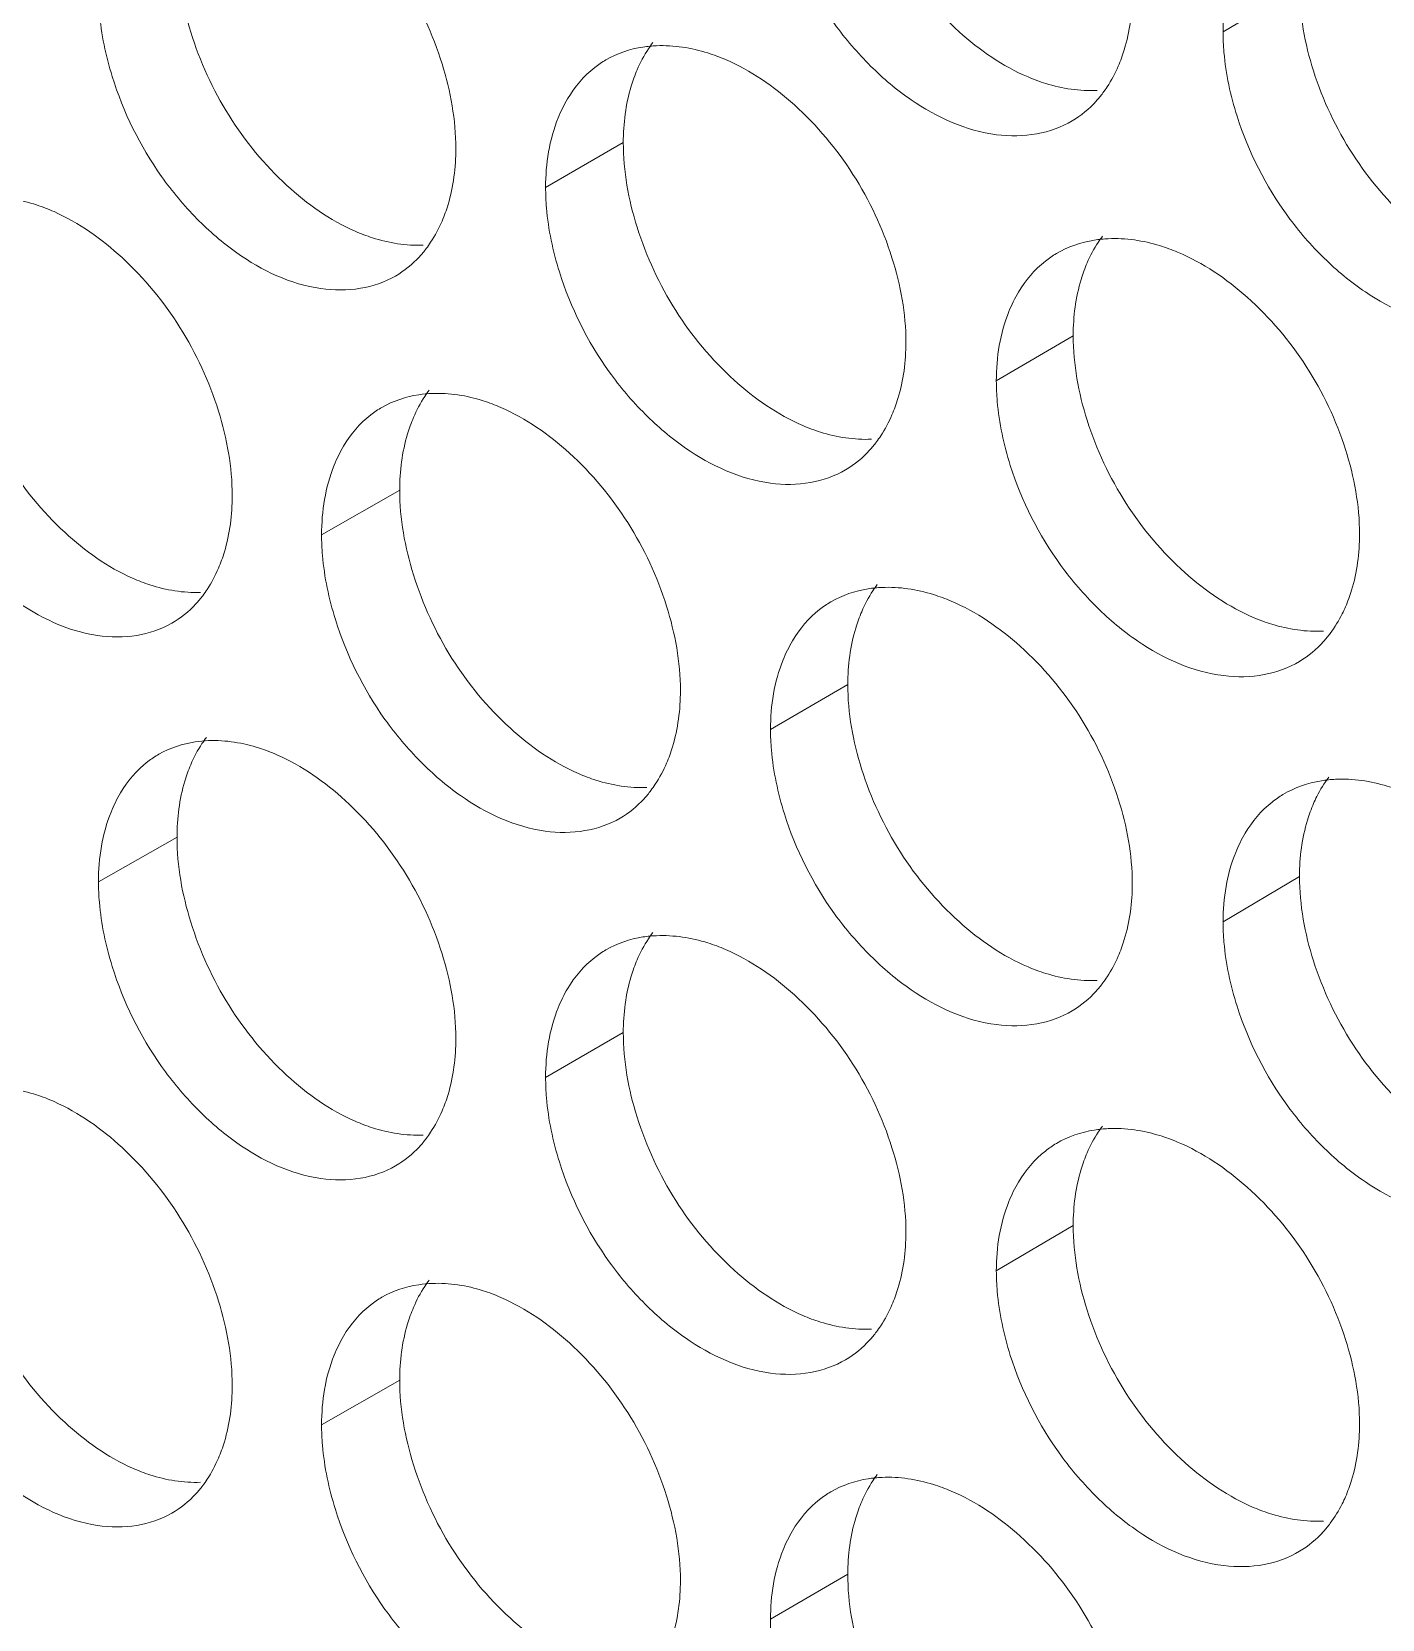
# Model space of a CAD drawing. Header units: millimetres. Extents: x 1177 to 4147, y 93 to 2194.
# Drawn here: x 2607.16 to 2619.11, y 771.58 to 785.63 of the extents above; entities that cross this region are included whole.
import ezdxf

# ---------------------------------------------------------------- set-up
doc = ezdxf.new("R2010")
doc.units = ezdxf.units.MM
doc.header["$LTSCALE"] = 0.1
doc.layers.get('0').update_dxf_attribs({"lineweight": 13})
doc.layers.add('标注', color=251, linetype='Continuous', lineweight=9)

# ---------------------------------------------------------------- blocks, each defined once
blk = doc.blocks.new('02')
at = {"layer": '标注'}
for p, q in [((4509.669, 714.17), (4508.703, 713.596)), ((4501.12, 712.196), (4500.138, 711.629)), ((4501.12, 712.196), (4500.138, 711.629)), ((4506.808, 709.755), (4505.836, 709.184)), ((4506.808, 709.755), (4505.836, 709.184)), ((4498.293, 707.802), (4497.306, 707.237)), ((4503.958, 705.347), (4502.981, 704.778)), ((4495.478, 703.414), (4494.485, 702.851)), ((4509.669, 702.92), (4508.703, 702.346)), ((4501.12, 700.946), (4500.138, 700.379)), ((4506.808, 698.505), (4505.836, 697.934)), ((4498.293, 696.552), (4497.306, 695.987)), ((4503.958, 694.097), (4502.981, 693.528))]:
    blk.add_line(p, q, dxfattribs=at)
for points, knots in [([(4503.958, 716.597), (4503.958, 716.236), (4504.096, 715.487), (4504.579, 714.452), (4505.304, 713.586), (4505.917, 713.161), (4506.237, 713.025)], [0, 0, 0, 0, 0.244219, 0.506251, 0.764892, 1, 1, 1, 1]), ([(4499.003, 712.122), (4499.003, 712.483), (4498.866, 713.233), (4498.385, 714.27), (4497.666, 715.139), (4497.058, 715.568), (4496.741, 715.707)], [0, 0, 0, 0, 0.244427, 0.506785, 0.765518, 1, 1, 1, 1]), ([(4499.003, 712.122), (4499.003, 712.483), (4498.866, 713.233), (4498.385, 714.27), (4497.666, 715.139), (4497.058, 715.568), (4496.741, 715.707)], [0, 0, 0, 0, 0.244427, 0.506785, 0.765518, 1, 1, 1, 1]), ([(4503.157, 714.959), (4503.298, 714.51), (4503.621, 713.865), (4504.227, 713.158), (4504.871, 712.611), (4505.614, 712.271), (4506.341, 712.277), (4506.658, 712.39), (4506.795, 712.47)], [0, 0, 0, 0, 0.286646, 0.428688, 0.564047, 0.800418, 0.903427, 1, 1, 1, 1]), ([(4495.478, 714.664), (4495.478, 714.302), (4495.615, 713.552), (4496.091, 712.515), (4496.806, 711.644), (4497.412, 711.214), (4497.729, 711.075)], [0, 0, 0, 0, 0.244732, 0.507241, 0.765812, 1, 1, 1, 1]), ([(4495.478, 714.664), (4495.478, 714.302), (4495.615, 713.552), (4496.091, 712.515), (4496.806, 711.644), (4497.412, 711.214), (4497.729, 711.075)], [0, 0, 0, 0, 0.244732, 0.507241, 0.765812, 1, 1, 1, 1]), ([(4508.981, 714.714), (4508.935, 714.637), (4508.765, 714.288), (4508.703, 713.893), (4508.703, 713.596)], [0, 0, 0, 0, 0.2325, 1, 1, 1, 1]), ([(4494.485, 714.101), (4494.485, 714.015), (4494.502, 713.653), (4494.577, 713.294), (4494.659, 713.031)], [0, 0, 0, 0, 0.239012, 1, 1, 1, 1]), ([(4494.485, 714.101), (4494.485, 714.015), (4494.502, 713.653), (4494.577, 713.294), (4494.659, 713.031)], [0, 0, 0, 0, 0.239012, 1, 1, 1, 1]), ([(4507.378, 713.162), (4507.407, 713.23), (4507.514, 713.524), (4507.555, 713.841), (4507.555, 714.081)], [0, 0, 0, 0, 0.235606, 1, 1, 1, 1]), ([(4509.669, 714.17), (4509.669, 713.809), (4509.808, 713.06), (4510.296, 712.026), (4511.027, 711.164), (4511.644, 710.743), (4511.966, 710.608)], [0, 0, 0, 0, 0.243882, 0.505596, 0.764283, 1, 1, 1, 1]), ([(4501.541, 713.42), (4501.484, 713.418), (4501.261, 713.397), (4501.043, 713.324), (4500.9, 713.241)], [0, 0, 0, 0, 0.258684, 1, 1, 1, 1]), ([(4501.541, 713.42), (4501.484, 713.418), (4501.261, 713.397), (4501.043, 713.324), (4500.9, 713.241)], [0, 0, 0, 0, 0.258684, 1, 1, 1, 1]), ([(4501.492, 713.459), (4501.473, 713.433), (4501.397, 713.325), (4501.334, 713.207), (4501.295, 713.115)], [0, 0, 0, 0, 0.243764, 1, 1, 1, 1]), ([(4501.492, 713.459), (4501.473, 713.433), (4501.397, 713.325), (4501.334, 713.207), (4501.295, 713.115)], [0, 0, 0, 0, 0.243764, 1, 1, 1, 1]), ([(4502.412, 713.246), (4502.339, 713.277), (4502.061, 713.381), (4501.759, 713.429), (4501.541, 713.42)], [0, 0, 0, 0, 0.266573, 1, 1, 1, 1]), ([(4502.412, 713.246), (4502.339, 713.277), (4502.061, 713.381), (4501.759, 713.429), (4501.541, 713.42)], [0, 0, 0, 0, 0.266573, 1, 1, 1, 1]), ([(4508.703, 713.596), (4508.703, 713.51), (4508.719, 713.148), (4508.797, 712.79), (4508.88, 712.528)], [0, 0, 0, 0, 0.239196, 1, 1, 1, 1]), ([(4500.9, 713.241), (4500.851, 713.212), (4500.659, 713.083), (4500.505, 712.9), (4500.416, 712.75)], [0, 0, 0, 0, 0.244804, 1, 1, 1, 1]), ([(4500.9, 713.241), (4500.851, 713.212), (4500.659, 713.083), (4500.505, 712.9), (4500.416, 712.75)], [0, 0, 0, 0, 0.244804, 1, 1, 1, 1]), ([(4504.693, 709.671), (4504.693, 710.032), (4504.554, 710.782), (4504.069, 711.817), (4503.343, 712.683), (4502.731, 713.109), (4502.412, 713.246)], [0, 0, 0, 0, 0.244084, 0.506123, 0.764903, 1, 1, 1, 1]), ([(4504.693, 709.671), (4504.693, 710.032), (4504.554, 710.782), (4504.069, 711.817), (4503.343, 712.683), (4502.731, 713.109), (4502.412, 713.246)], [0, 0, 0, 0, 0.244084, 0.506123, 0.764903, 1, 1, 1, 1]), ([(4494.659, 713.031), (4494.798, 712.583), (4495.115, 711.939), (4495.709, 711.229), (4496.342, 710.678), (4497.071, 710.329), (4497.79, 710.325), (4498.104, 710.431), (4498.239, 710.509)], [0, 0, 0, 0, 0.287891, 0.430312, 0.565838, 0.801787, 0.904179, 1, 1, 1, 1]), ([(4494.659, 713.031), (4494.798, 712.583), (4495.115, 711.939), (4495.709, 711.229), (4496.342, 710.678), (4497.071, 710.329), (4497.79, 710.325), (4498.104, 710.431), (4498.239, 710.509)], [0, 0, 0, 0, 0.287891, 0.430312, 0.565838, 0.801787, 0.904179, 1, 1, 1, 1]), ([(4501.295, 713.115), (4501.266, 713.047), (4501.16, 712.752), (4501.12, 712.436), (4501.12, 712.196)], [0, 0, 0, 0, 0.235219, 1, 1, 1, 1]), ([(4501.295, 713.115), (4501.266, 713.047), (4501.16, 712.752), (4501.12, 712.436), (4501.12, 712.196)], [0, 0, 0, 0, 0.235219, 1, 1, 1, 1]), ([(4506.237, 713.025), (4506.31, 712.994), (4506.589, 712.891), (4506.891, 712.845), (4507.109, 712.855)], [0, 0, 0, 0, 0.26616, 1, 1, 1, 1]), ([(4507.183, 712.823), (4507.202, 712.848), (4507.277, 712.955), (4507.339, 713.071), (4507.378, 713.162)], [0, 0, 0, 0, 0.244103, 1, 1, 1, 1]), ([(4506.795, 712.47), (4506.907, 712.537), (4507.045, 712.651), (4507.156, 712.787), (4507.183, 712.823)], [0, 0, 0, 0, 0.744319, 1, 1, 1, 1]), ([(4500.416, 712.75), (4500.37, 712.673), (4500.199, 712.324), (4500.138, 711.927), (4500.138, 711.629)], [0, 0, 0, 0, 0.231788, 1, 1, 1, 1]), ([(4500.416, 712.75), (4500.37, 712.673), (4500.199, 712.324), (4500.138, 711.927), (4500.138, 711.629)], [0, 0, 0, 0, 0.231788, 1, 1, 1, 1]), ([(4508.88, 712.528), (4509.023, 712.078), (4509.35, 711.433), (4509.962, 710.727), (4510.615, 710.183), (4511.366, 709.848), (4512.099, 709.862), (4512.418, 709.979), (4512.556, 710.062)], [0, 0, 0, 0, 0.285826, 0.427621, 0.562871, 0.799523, 0.902937, 1, 1, 1, 1]), ([(4498.829, 711.204), (4498.858, 711.272), (4498.964, 711.566), (4499.003, 711.883), (4499.003, 712.122)], [0, 0, 0, 0, 0.23516, 1, 1, 1, 1]), ([(4498.829, 711.204), (4498.858, 711.272), (4498.964, 711.566), (4499.003, 711.883), (4499.003, 712.122)], [0, 0, 0, 0, 0.23516, 1, 1, 1, 1]), ([(4501.12, 712.196), (4501.12, 711.835), (4501.257, 711.085), (4501.739, 710.049), (4502.46, 709.182), (4503.071, 708.756), (4503.389, 708.619)], [0, 0, 0, 0, 0.244389, 0.506579, 0.765197, 1, 1, 1, 1]), ([(4501.12, 712.196), (4501.12, 711.835), (4501.257, 711.085), (4501.739, 710.049), (4502.46, 709.182), (4503.071, 708.756), (4503.389, 708.619)], [0, 0, 0, 0, 0.244389, 0.506579, 0.765197, 1, 1, 1, 1]), ([(4500.138, 711.629), (4500.138, 711.543), (4500.154, 711.181), (4500.23, 710.823), (4500.313, 710.56)], [0, 0, 0, 0, 0.239084, 1, 1, 1, 1]), ([(4500.138, 711.629), (4500.138, 711.543), (4500.154, 711.181), (4500.23, 710.823), (4500.313, 710.56)], [0, 0, 0, 0, 0.239084, 1, 1, 1, 1]), ([(4493.923, 711.323), (4493.851, 711.355), (4493.577, 711.461), (4493.279, 711.511), (4493.063, 711.503)], [0, 0, 0, 0, 0.267086, 1, 1, 1, 1]), ([(4496.176, 707.732), (4496.176, 708.093), (4496.039, 708.843), (4495.56, 709.881), (4494.844, 710.752), (4494.239, 711.183), (4493.923, 711.323)], [0, 0, 0, 0, 0.244599, 0.507118, 0.765827, 1, 1, 1, 1]), ([(4497.729, 711.075), (4497.801, 711.044), (4498.076, 710.939), (4498.375, 710.89), (4498.591, 710.899)], [0, 0, 0, 0, 0.266662, 1, 1, 1, 1]), ([(4497.729, 711.075), (4497.801, 711.044), (4498.076, 710.939), (4498.375, 710.89), (4498.591, 710.899)], [0, 0, 0, 0, 0.266662, 1, 1, 1, 1]), ([(4498.628, 710.856), (4498.648, 710.882), (4498.725, 710.992), (4498.789, 711.111), (4498.829, 711.204)], [0, 0, 0, 0, 0.243623, 1, 1, 1, 1]), ([(4498.628, 710.856), (4498.648, 710.882), (4498.725, 710.992), (4498.789, 711.111), (4498.829, 711.204)], [0, 0, 0, 0, 0.243623, 1, 1, 1, 1]), ([(4507.178, 711.013), (4507.159, 710.987), (4507.084, 710.881), (4507.023, 710.765), (4506.984, 710.675)], [0, 0, 0, 0, 0.244083, 1, 1, 1, 1]), ([(4507.178, 711.013), (4507.159, 710.987), (4507.084, 710.881), (4507.023, 710.765), (4506.984, 710.675)], [0, 0, 0, 0, 0.244083, 1, 1, 1, 1]), ([(4498.239, 710.509), (4498.352, 710.574), (4498.49, 710.686), (4498.601, 710.82), (4498.628, 710.856)], [0, 0, 0, 0, 0.744037, 1, 1, 1, 1]), ([(4498.239, 710.509), (4498.352, 710.574), (4498.49, 710.686), (4498.601, 710.82), (4498.628, 710.856)], [0, 0, 0, 0, 0.744037, 1, 1, 1, 1]), ([(4507.251, 710.981), (4507.192, 710.978), (4506.965, 710.956), (4506.741, 710.88), (4506.595, 710.794)], [0, 0, 0, 0, 0.258729, 1, 1, 1, 1]), ([(4507.251, 710.981), (4507.192, 710.978), (4506.965, 710.956), (4506.741, 710.88), (4506.595, 710.794)], [0, 0, 0, 0, 0.258729, 1, 1, 1, 1]), ([(4508.128, 710.811), (4508.055, 710.842), (4507.774, 710.945), (4507.471, 710.991), (4507.251, 710.981)], [0, 0, 0, 0, 0.26624, 1, 1, 1, 1]), ([(4508.128, 710.811), (4508.055, 710.842), (4507.774, 710.945), (4507.471, 710.991), (4507.251, 710.981)], [0, 0, 0, 0, 0.26624, 1, 1, 1, 1]), ([(4510.428, 707.247), (4510.428, 707.608), (4510.288, 708.357), (4509.799, 709.391), (4509.067, 710.253), (4508.45, 710.676), (4508.128, 710.811)], [0, 0, 0, 0, 0.243745, 0.505466, 0.764291, 1, 1, 1, 1]), ([(4510.428, 707.247), (4510.428, 707.608), (4510.288, 708.357), (4509.799, 709.391), (4509.067, 710.253), (4508.45, 710.676), (4508.128, 710.811)], [0, 0, 0, 0, 0.243745, 0.505466, 0.764291, 1, 1, 1, 1]), ([(4506.595, 710.794), (4506.547, 710.765), (4506.356, 710.635), (4506.204, 710.452), (4506.115, 710.303)], [0, 0, 0, 0, 0.245038, 1, 1, 1, 1]), ([(4506.595, 710.794), (4506.547, 710.765), (4506.356, 710.635), (4506.204, 710.452), (4506.115, 710.303)], [0, 0, 0, 0, 0.245038, 1, 1, 1, 1]), ([(4506.984, 710.675), (4506.955, 710.607), (4506.848, 710.312), (4506.808, 709.995), (4506.808, 709.755)], [0, 0, 0, 0, 0.235516, 1, 1, 1, 1]), ([(4506.984, 710.675), (4506.955, 710.607), (4506.848, 710.312), (4506.808, 709.995), (4506.808, 709.755)], [0, 0, 0, 0, 0.235516, 1, 1, 1, 1]), ([(4500.313, 710.56), (4500.453, 710.111), (4500.774, 709.467), (4501.376, 708.758), (4502.016, 708.21), (4502.755, 707.867), (4503.479, 707.869), (4503.795, 707.98), (4503.931, 708.06)], [0, 0, 0, 0, 0.287059, 0.429226, 0.56464, 0.800871, 0.903676, 1, 1, 1, 1]), ([(4500.313, 710.56), (4500.453, 710.111), (4500.774, 709.467), (4501.376, 708.758), (4502.016, 708.21), (4502.755, 707.867), (4503.479, 707.869), (4503.795, 707.98), (4503.931, 708.06)], [0, 0, 0, 0, 0.287059, 0.429226, 0.56464, 0.800871, 0.903676, 1, 1, 1, 1]), ([(4492.675, 710.282), (4492.675, 709.921), (4492.811, 709.171), (4493.285, 708.132), (4493.997, 707.26), (4494.601, 706.828), (4494.917, 706.689)], [0, 0, 0, 0, 0.244904, 0.507573, 0.76612, 1, 1, 1, 1]), ([(4506.115, 710.303), (4506.069, 710.226), (4505.898, 709.877), (4505.836, 709.481), (4505.836, 709.184)], [0, 0, 0, 0, 0.232263, 1, 1, 1, 1]), ([(4506.115, 710.303), (4506.069, 710.226), (4505.898, 709.877), (4505.836, 709.481), (4505.836, 709.184)], [0, 0, 0, 0, 0.232263, 1, 1, 1, 1]), ([(4504.517, 708.753), (4504.546, 708.82), (4504.653, 709.115), (4504.693, 709.432), (4504.693, 709.671)], [0, 0, 0, 0, 0.235457, 1, 1, 1, 1]), ([(4504.517, 708.753), (4504.546, 708.82), (4504.653, 709.115), (4504.693, 709.432), (4504.693, 709.671)], [0, 0, 0, 0, 0.235457, 1, 1, 1, 1]), ([(4506.808, 709.755), (4506.808, 709.394), (4506.946, 708.645), (4507.432, 707.611), (4508.16, 706.747), (4508.775, 706.324), (4509.096, 706.188)], [0, 0, 0, 0, 0.24405, 0.505923, 0.764587, 1, 1, 1, 1]), ([(4506.808, 709.755), (4506.808, 709.394), (4506.946, 708.645), (4507.432, 707.611), (4508.16, 706.747), (4508.775, 706.324), (4509.096, 706.188)], [0, 0, 0, 0, 0.24405, 0.505923, 0.764587, 1, 1, 1, 1]), ([(4498.704, 709.024), (4498.647, 709.022), (4498.427, 709.002), (4498.211, 708.931), (4498.069, 708.849)], [0, 0, 0, 0, 0.258662, 1, 1, 1, 1]), ([(4498.667, 709.067), (4498.647, 709.041), (4498.57, 708.932), (4498.507, 708.813), (4498.468, 708.72)], [0, 0, 0, 0, 0.243602, 1, 1, 1, 1]), ([(4499.57, 708.848), (4499.498, 708.88), (4499.221, 708.985), (4498.921, 709.033), (4498.704, 709.024)], [0, 0, 0, 0, 0.266742, 1, 1, 1, 1]), ([(4505.836, 709.184), (4505.836, 709.097), (4505.853, 708.736), (4505.93, 708.378), (4506.013, 708.115)], [0, 0, 0, 0, 0.239158, 1, 1, 1, 1]), ([(4505.836, 709.184), (4505.836, 709.097), (4505.853, 708.736), (4505.93, 708.378), (4506.013, 708.115)], [0, 0, 0, 0, 0.239158, 1, 1, 1, 1]), ([(4498.069, 708.849), (4498.02, 708.821), (4497.827, 708.692), (4497.673, 708.509), (4497.584, 708.359)], [0, 0, 0, 0, 0.244683, 1, 1, 1, 1]), ([(4501.842, 705.268), (4501.842, 705.629), (4501.704, 706.379), (4501.221, 707.415), (4500.499, 708.282), (4499.889, 708.71), (4499.57, 708.848)], [0, 0, 0, 0, 0.244255, 0.506454, 0.76521, 1, 1, 1, 1]), ([(4491.85, 708.652), (4491.988, 708.204), (4492.302, 707.561), (4492.894, 706.849), (4493.522, 706.297), (4494.247, 705.946), (4494.963, 705.937), (4495.276, 706.042), (4495.411, 706.119)], [0, 0, 0, 0, 0.288311, 0.430859, 0.566442, 0.80225, 0.904434, 1, 1, 1, 1]), ([(4498.468, 708.72), (4498.439, 708.652), (4498.333, 708.357), (4498.293, 708.041), (4498.293, 707.802)], [0, 0, 0, 0, 0.235071, 1, 1, 1, 1]), ([(4503.389, 708.619), (4503.462, 708.587), (4503.74, 708.484), (4504.041, 708.436), (4504.258, 708.446)], [0, 0, 0, 0, 0.266325, 1, 1, 1, 1]), ([(4503.389, 708.619), (4503.462, 708.587), (4503.74, 708.484), (4504.041, 708.436), (4504.258, 708.446)], [0, 0, 0, 0, 0.266325, 1, 1, 1, 1]), ([(4504.32, 708.411), (4504.339, 708.436), (4504.415, 708.544), (4504.477, 708.661), (4504.517, 708.753)], [0, 0, 0, 0, 0.243945, 1, 1, 1, 1]), ([(4504.32, 708.411), (4504.339, 708.436), (4504.415, 708.544), (4504.477, 708.661), (4504.517, 708.753)], [0, 0, 0, 0, 0.243945, 1, 1, 1, 1]), ([(4503.931, 708.06), (4504.044, 708.126), (4504.182, 708.239), (4504.293, 708.375), (4504.32, 708.411)], [0, 0, 0, 0, 0.744227, 1, 1, 1, 1]), ([(4503.931, 708.06), (4504.044, 708.126), (4504.182, 708.239), (4504.293, 708.375), (4504.32, 708.411)], [0, 0, 0, 0, 0.744227, 1, 1, 1, 1]), ([(4497.584, 708.359), (4497.538, 708.282), (4497.367, 707.932), (4497.306, 707.535), (4497.306, 707.237)], [0, 0, 0, 0, 0.231548, 1, 1, 1, 1]), ([(4506.013, 708.115), (4506.155, 707.665), (4506.48, 707.021), (4507.089, 706.314), (4507.737, 705.768), (4508.484, 705.431), (4509.215, 705.441), (4509.533, 705.556), (4509.67, 705.638)], [0, 0, 0, 0, 0.286235, 0.428153, 0.563457, 0.799968, 0.903181, 1, 1, 1, 1]), ([(4506.013, 708.115), (4506.155, 707.665), (4506.48, 707.021), (4507.089, 706.314), (4507.737, 705.768), (4508.484, 705.431), (4509.215, 705.441), (4509.533, 705.556), (4509.67, 705.638)], [0, 0, 0, 0, 0.286235, 0.428153, 0.563457, 0.799968, 0.903181, 1, 1, 1, 1]), ([(4498.293, 707.802), (4498.293, 707.44), (4498.43, 706.691), (4498.909, 705.654), (4499.627, 704.785), (4500.236, 704.357), (4500.554, 704.219)], [0, 0, 0, 0, 0.24456, 0.50691, 0.765504, 1, 1, 1, 1]), ([(4496.002, 706.815), (4496.031, 706.882), (4496.137, 707.177), (4496.176, 707.493), (4496.176, 707.732)], [0, 0, 0, 0, 0.235011, 1, 1, 1, 1]), ([(4497.306, 707.237), (4497.306, 707.151), (4497.322, 706.788), (4497.398, 706.43), (4497.48, 706.167)], [0, 0, 0, 0, 0.239048, 1, 1, 1, 1]), ([(4510.25, 706.328), (4510.28, 706.396), (4510.387, 706.69), (4510.428, 707.008), (4510.428, 707.247)], [0, 0, 0, 0, 0.235754, 1, 1, 1, 1]), ([(4510.25, 706.328), (4510.28, 706.396), (4510.387, 706.69), (4510.428, 707.008), (4510.428, 707.247)], [0, 0, 0, 0, 0.235754, 1, 1, 1, 1]), ([(4495.803, 706.468), (4495.823, 706.494), (4495.9, 706.603), (4495.962, 706.722), (4496.002, 706.815)], [0, 0, 0, 0, 0.243534, 1, 1, 1, 1]), ([(4494.917, 706.689), (4494.988, 706.657), (4495.262, 706.551), (4495.56, 706.502), (4495.775, 706.51)], [0, 0, 0, 0, 0.266833, 1, 1, 1, 1]), ([(4504.329, 706.608), (4504.31, 706.582), (4504.235, 706.475), (4504.173, 706.358), (4504.134, 706.266)], [0, 0, 0, 0, 0.243924, 1, 1, 1, 1]), ([(4495.411, 706.119), (4495.525, 706.183), (4495.664, 706.297), (4495.776, 706.433), (4495.803, 706.468)], [0, 0, 0, 0, 0.743822, 1, 1, 1, 1]), ([(4504.391, 706.572), (4504.332, 706.57), (4504.107, 706.548), (4503.886, 706.473), (4503.742, 706.389)], [0, 0, 0, 0, 0.258706, 1, 1, 1, 1]), ([(4505.264, 706.4), (4505.191, 706.431), (4504.912, 706.535), (4504.609, 706.582), (4504.391, 706.572)], [0, 0, 0, 0, 0.266406, 1, 1, 1, 1]), ([(4507.555, 702.831), (4507.555, 703.192), (4507.415, 703.941), (4506.928, 704.975), (4506.199, 705.84), (4505.585, 706.264), (4505.264, 706.4)], [0, 0, 0, 0, 0.243914, 0.505794, 0.764596, 1, 1, 1, 1]), ([(4503.742, 706.389), (4503.693, 706.36), (4503.502, 706.231), (4503.349, 706.048), (4503.26, 705.898)], [0, 0, 0, 0, 0.244922, 1, 1, 1, 1]), ([(4504.134, 706.266), (4504.105, 706.199), (4503.998, 705.904), (4503.958, 705.587), (4503.958, 705.347)], [0, 0, 0, 0, 0.235368, 1, 1, 1, 1]), ([(4510.058, 705.992), (4510.115, 706.069), (4510.183, 706.18), (4510.237, 706.297), (4510.25, 706.328)], [0, 0, 0, 0, 0.74354, 1, 1, 1, 1]), ([(4510.058, 705.992), (4510.115, 706.069), (4510.183, 706.18), (4510.237, 706.297), (4510.25, 706.328)], [0, 0, 0, 0, 0.74354, 1, 1, 1, 1]), ([(4497.48, 706.167), (4497.62, 705.718), (4497.939, 705.075), (4498.537, 704.365), (4499.173, 703.816), (4499.907, 703.47), (4500.629, 703.469), (4500.944, 703.577), (4501.08, 703.656)], [0, 0, 0, 0, 0.287474, 0.429768, 0.565237, 0.801327, 0.903927, 1, 1, 1, 1]), ([(4509.096, 706.188), (4509.169, 706.158), (4509.449, 706.055), (4509.753, 706.009), (4509.971, 706.02)], [0, 0, 0, 0, 0.265996, 1, 1, 1, 1]), ([(4509.096, 706.188), (4509.169, 706.158), (4509.449, 706.055), (4509.753, 706.009), (4509.971, 706.02)], [0, 0, 0, 0, 0.265996, 1, 1, 1, 1]), ([(4503.26, 705.898), (4503.214, 705.821), (4503.043, 705.472), (4502.981, 705.076), (4502.981, 704.778)], [0, 0, 0, 0, 0.232026, 1, 1, 1, 1]), ([(4509.67, 705.638), (4509.782, 705.705), (4509.92, 705.82), (4510.031, 705.956), (4510.058, 705.992)], [0, 0, 0, 0, 0.744409, 1, 1, 1, 1]), ([(4509.67, 705.638), (4509.782, 705.705), (4509.92, 705.82), (4510.031, 705.956), (4510.058, 705.992)], [0, 0, 0, 0, 0.744409, 1, 1, 1, 1]), ([(4501.667, 704.35), (4501.696, 704.418), (4501.802, 704.712), (4501.842, 705.029), (4501.842, 705.268)], [0, 0, 0, 0, 0.235309, 1, 1, 1, 1]), ([(4503.958, 705.347), (4503.958, 704.986), (4504.096, 704.237), (4504.579, 703.202), (4505.304, 702.336), (4505.917, 701.911), (4506.237, 701.775)], [0, 0, 0, 0, 0.244219, 0.506251, 0.764892, 1, 1, 1, 1]), ([(4495.878, 704.636), (4495.821, 704.633), (4495.604, 704.614), (4495.39, 704.544), (4495.25, 704.464)], [0, 0, 0, 0, 0.258641, 1, 1, 1, 1]), ([(4495.849, 704.677), (4495.83, 704.651), (4495.753, 704.542), (4495.691, 704.424), (4495.652, 704.331)], [0, 0, 0, 0, 0.243518, 1, 1, 1, 1]), ([(4496.741, 704.457), (4496.668, 704.489), (4496.393, 704.594), (4496.094, 704.644), (4495.878, 704.636)], [0, 0, 0, 0, 0.266913, 1, 1, 1, 1]), ([(4502.981, 704.778), (4502.981, 704.692), (4502.998, 704.33), (4503.074, 703.972), (4503.157, 703.709)], [0, 0, 0, 0, 0.239121, 1, 1, 1, 1]), ([(4495.25, 704.464), (4495.201, 704.436), (4495.007, 704.308), (4494.853, 704.125), (4494.763, 703.974)], [0, 0, 0, 0, 0.24456, 1, 1, 1, 1]), ([(4499.003, 700.872), (4499.003, 701.233), (4498.866, 701.983), (4498.385, 703.02), (4497.666, 703.889), (4497.058, 704.318), (4496.741, 704.457)], [0, 0, 0, 0, 0.244427, 0.506785, 0.765518, 1, 1, 1, 1]), ([(4495.652, 704.331), (4495.623, 704.264), (4495.517, 703.969), (4495.478, 703.653), (4495.478, 703.414)], [0, 0, 0, 0, 0.234922, 1, 1, 1, 1]), ([(4500.554, 704.219), (4500.626, 704.187), (4500.902, 704.083), (4501.202, 704.035), (4501.419, 704.044)], [0, 0, 0, 0, 0.266492, 1, 1, 1, 1]), ([(4501.468, 704.005), (4501.488, 704.031), (4501.564, 704.139), (4501.627, 704.258), (4501.667, 704.35)], [0, 0, 0, 0, 0.243785, 1, 1, 1, 1]), ([(4501.08, 703.656), (4501.192, 703.721), (4501.33, 703.834), (4501.441, 703.969), (4501.468, 704.005)], [0, 0, 0, 0, 0.744134, 1, 1, 1, 1]), ([(4510.123, 704.147), (4510.064, 704.144), (4509.833, 704.121), (4509.608, 704.043), (4509.46, 703.955)], [0, 0, 0, 0, 0.258753, 1, 1, 1, 1]), ([(4510.038, 704.175), (4509.981, 704.098), (4509.913, 703.987), (4509.859, 703.87), (4509.846, 703.84)], [0, 0, 0, 0, 0.74352, 1, 1, 1, 1]), ([(4511.004, 703.979), (4510.93, 704.01), (4510.648, 704.112), (4510.343, 704.158), (4510.123, 704.147)], [0, 0, 0, 0, 0.266077, 1, 1, 1, 1]), ([(4494.763, 703.974), (4494.717, 703.897), (4494.547, 703.547), (4494.485, 703.15), (4494.485, 702.851)], [0, 0, 0, 0, 0.231308, 1, 1, 1, 1]), ([(4509.46, 703.955), (4509.412, 703.926), (4509.222, 703.795), (4509.07, 703.613), (4508.981, 703.464)], [0, 0, 0, 0, 0.245151, 1, 1, 1, 1]), ([(4509.846, 703.84), (4509.817, 703.772), (4509.709, 703.477), (4509.669, 703.16), (4509.669, 702.92)], [0, 0, 0, 0, 0.235665, 1, 1, 1, 1]), ([(4503.157, 703.709), (4503.298, 703.26), (4503.621, 702.615), (4504.227, 701.908), (4504.871, 701.361), (4505.614, 701.021), (4506.341, 701.027), (4506.658, 701.14), (4506.795, 701.22)], [0, 0, 0, 0, 0.286646, 0.428688, 0.564047, 0.800418, 0.903427, 1, 1, 1, 1]), ([(4495.478, 703.414), (4495.478, 703.052), (4495.615, 702.302), (4496.091, 701.265), (4496.806, 700.394), (4497.412, 699.964), (4497.729, 699.825)], [0, 0, 0, 0, 0.244732, 0.507241, 0.765812, 1, 1, 1, 1]), ([(4508.981, 703.464), (4508.935, 703.387), (4508.765, 703.038), (4508.703, 702.643), (4508.703, 702.346)], [0, 0, 0, 0, 0.2325, 1, 1, 1, 1]), ([(4494.485, 702.851), (4494.485, 702.765), (4494.502, 702.403), (4494.577, 702.044), (4494.659, 701.781)], [0, 0, 0, 0, 0.239012, 1, 1, 1, 1]), ([(4507.378, 701.912), (4507.407, 701.98), (4507.514, 702.274), (4507.555, 702.591), (4507.555, 702.831)], [0, 0, 0, 0, 0.235606, 1, 1, 1, 1]), ([(4509.669, 702.92), (4509.669, 702.559), (4509.808, 701.81), (4510.296, 700.776), (4511.027, 699.914), (4511.644, 699.493), (4511.966, 699.358)], [0, 0, 0, 0, 0.243882, 0.505596, 0.764283, 1, 1, 1, 1]), ([(4501.492, 702.209), (4501.473, 702.183), (4501.397, 702.075), (4501.334, 701.957), (4501.295, 701.865)], [0, 0, 0, 0, 0.243764, 1, 1, 1, 1]), ([(4508.703, 702.346), (4508.703, 702.26), (4508.719, 701.898), (4508.797, 701.54), (4508.88, 701.278)], [0, 0, 0, 0, 0.239196, 1, 1, 1, 1]), ([(4500.9, 701.991), (4500.851, 701.962), (4500.659, 701.833), (4500.505, 701.65), (4500.416, 701.5)], [0, 0, 0, 0, 0.244804, 1, 1, 1, 1]), ([(4501.541, 702.17), (4501.484, 702.168), (4501.261, 702.147), (4501.043, 702.074), (4500.9, 701.991)], [0, 0, 0, 0, 0.258684, 1, 1, 1, 1]), ([(4502.412, 701.996), (4502.339, 702.027), (4502.061, 702.131), (4501.759, 702.179), (4501.541, 702.17)], [0, 0, 0, 0, 0.266573, 1, 1, 1, 1]), ([(4504.693, 698.421), (4504.693, 698.782), (4504.554, 699.532), (4504.069, 700.567), (4503.343, 701.433), (4502.731, 701.859), (4502.412, 701.996)], [0, 0, 0, 0, 0.244084, 0.506123, 0.764903, 1, 1, 1, 1]), ([(4494.659, 701.781), (4494.798, 701.333), (4495.115, 700.689), (4495.709, 699.979), (4496.342, 699.428), (4497.071, 699.079), (4497.79, 699.075), (4498.104, 699.181), (4498.239, 699.259)], [0, 0, 0, 0, 0.287891, 0.430312, 0.565838, 0.801787, 0.904179, 1, 1, 1, 1]), ([(4501.295, 701.865), (4501.266, 701.797), (4501.16, 701.502), (4501.12, 701.186), (4501.12, 700.946)], [0, 0, 0, 0, 0.235219, 1, 1, 1, 1]), ([(4507.183, 701.573), (4507.202, 701.598), (4507.277, 701.705), (4507.339, 701.821), (4507.378, 701.912)], [0, 0, 0, 0, 0.244103, 1, 1, 1, 1]), ([(4506.237, 701.775), (4506.31, 701.744), (4506.589, 701.641), (4506.891, 701.595), (4507.109, 701.605)], [0, 0, 0, 0, 0.26616, 1, 1, 1, 1]), ([(4500.416, 701.5), (4500.37, 701.423), (4500.199, 701.074), (4500.138, 700.677), (4500.138, 700.379)], [0, 0, 0, 0, 0.231788, 1, 1, 1, 1]), ([(4506.795, 701.22), (4506.907, 701.287), (4507.045, 701.401), (4507.156, 701.537), (4507.183, 701.573)], [0, 0, 0, 0, 0.744319, 1, 1, 1, 1]), ([(4508.88, 701.278), (4509.023, 700.828), (4509.35, 700.183), (4509.962, 699.477), (4510.615, 698.933), (4511.366, 698.598), (4512.099, 698.612), (4512.418, 698.729), (4512.556, 698.812)], [0, 0, 0, 0, 0.285826, 0.427621, 0.562871, 0.799523, 0.902937, 1, 1, 1, 1]), ([(4498.829, 699.954), (4498.858, 700.022), (4498.964, 700.316), (4499.003, 700.633), (4499.003, 700.872)], [0, 0, 0, 0, 0.23516, 1, 1, 1, 1]), ([(4501.12, 700.946), (4501.12, 700.585), (4501.257, 699.835), (4501.739, 698.799), (4502.46, 697.932), (4503.071, 697.506), (4503.389, 697.369)], [0, 0, 0, 0, 0.244389, 0.506579, 0.765197, 1, 1, 1, 1]), ([(4500.138, 700.379), (4500.138, 700.293), (4500.154, 699.931), (4500.23, 699.573), (4500.313, 699.31)], [0, 0, 0, 0, 0.239084, 1, 1, 1, 1]), ([(4493.923, 700.073), (4493.851, 700.105), (4493.577, 700.211), (4493.279, 700.261), (4493.063, 700.253)], [0, 0, 0, 0, 0.267086, 1, 1, 1, 1]), ([(4496.176, 696.482), (4496.176, 696.843), (4496.039, 697.593), (4495.56, 698.631), (4494.844, 699.502), (4494.239, 699.933), (4493.923, 700.073)], [0, 0, 0, 0, 0.244599, 0.507118, 0.765827, 1, 1, 1, 1]), ([(4497.729, 699.825), (4497.801, 699.794), (4498.076, 699.689), (4498.375, 699.64), (4498.591, 699.649)], [0, 0, 0, 0, 0.266662, 1, 1, 1, 1]), ([(4498.628, 699.606), (4498.648, 699.632), (4498.725, 699.742), (4498.789, 699.861), (4498.829, 699.954)], [0, 0, 0, 0, 0.243623, 1, 1, 1, 1]), ([(4498.239, 699.259), (4498.352, 699.324), (4498.49, 699.436), (4498.601, 699.57), (4498.628, 699.606)], [0, 0, 0, 0, 0.744037, 1, 1, 1, 1]), ([(4507.251, 699.731), (4507.192, 699.728), (4506.965, 699.706), (4506.741, 699.63), (4506.595, 699.544)], [0, 0, 0, 0, 0.258729, 1, 1, 1, 1]), ([(4507.178, 699.763), (4507.159, 699.737), (4507.084, 699.631), (4507.023, 699.515), (4506.984, 699.425)], [0, 0, 0, 0, 0.244083, 1, 1, 1, 1]), ([(4508.128, 699.561), (4508.055, 699.592), (4507.774, 699.695), (4507.471, 699.741), (4507.251, 699.731)], [0, 0, 0, 0, 0.26624, 1, 1, 1, 1]), ([(4506.595, 699.544), (4506.547, 699.515), (4506.356, 699.385), (4506.204, 699.202), (4506.115, 699.053)], [0, 0, 0, 0, 0.245038, 1, 1, 1, 1]), ([(4506.984, 699.425), (4506.955, 699.357), (4506.848, 699.062), (4506.808, 698.745), (4506.808, 698.505)], [0, 0, 0, 0, 0.235516, 1, 1, 1, 1]), ([(4510.428, 695.997), (4510.428, 696.358), (4510.288, 697.107), (4509.799, 698.141), (4509.067, 699.003), (4508.45, 699.426), (4508.128, 699.561)], [0, 0, 0, 0, 0.243745, 0.505466, 0.764291, 1, 1, 1, 1]), ([(4500.313, 699.31), (4500.453, 698.861), (4500.774, 698.217), (4501.376, 697.508), (4502.016, 696.96), (4502.755, 696.617), (4503.479, 696.619), (4503.795, 696.73), (4503.931, 696.81)], [0, 0, 0, 0, 0.287059, 0.429226, 0.56464, 0.800871, 0.903676, 1, 1, 1, 1]), ([(4492.675, 699.032), (4492.675, 698.671), (4492.811, 697.921), (4493.285, 696.882), (4493.997, 696.01), (4494.601, 695.578), (4494.917, 695.439)], [0, 0, 0, 0, 0.244904, 0.507573, 0.76612, 1, 1, 1, 1]), ([(4506.115, 699.053), (4506.069, 698.976), (4505.898, 698.627), (4505.836, 698.231), (4505.836, 697.934)], [0, 0, 0, 0, 0.232263, 1, 1, 1, 1]), ([(4504.517, 697.503), (4504.546, 697.57), (4504.653, 697.865), (4504.693, 698.182), (4504.693, 698.421)], [0, 0, 0, 0, 0.235457, 1, 1, 1, 1]), ([(4506.808, 698.505), (4506.808, 698.144), (4506.946, 697.395), (4507.432, 696.361), (4508.16, 695.497), (4508.775, 695.074), (4509.096, 694.938)], [0, 0, 0, 0, 0.24405, 0.505923, 0.764587, 1, 1, 1, 1]), ([(4498.704, 697.774), (4498.647, 697.772), (4498.427, 697.752), (4498.211, 697.681), (4498.069, 697.599)], [0, 0, 0, 0, 0.258662, 1, 1, 1, 1]), ([(4498.667, 697.817), (4498.647, 697.791), (4498.57, 697.682), (4498.507, 697.563), (4498.468, 697.47)], [0, 0, 0, 0, 0.243602, 1, 1, 1, 1]), ([(4499.57, 697.598), (4499.498, 697.63), (4499.221, 697.735), (4498.921, 697.783), (4498.704, 697.774)], [0, 0, 0, 0, 0.266742, 1, 1, 1, 1]), ([(4505.836, 697.934), (4505.836, 697.847), (4505.853, 697.486), (4505.93, 697.128), (4506.013, 696.865)], [0, 0, 0, 0, 0.239158, 1, 1, 1, 1]), ([(4498.069, 697.599), (4498.02, 697.571), (4497.827, 697.442), (4497.673, 697.259), (4497.584, 697.109)], [0, 0, 0, 0, 0.244683, 1, 1, 1, 1]), ([(4501.842, 694.018), (4501.842, 694.379), (4501.704, 695.129), (4501.221, 696.165), (4500.499, 697.032), (4499.889, 697.46), (4499.57, 697.598)], [0, 0, 0, 0, 0.244255, 0.506454, 0.76521, 1, 1, 1, 1]), ([(4491.85, 697.402), (4491.988, 696.954), (4492.302, 696.311), (4492.894, 695.599), (4493.522, 695.047), (4494.247, 694.696), (4494.963, 694.687), (4495.276, 694.792), (4495.411, 694.869)], [0, 0, 0, 0, 0.288311, 0.430859, 0.566442, 0.80225, 0.904434, 1, 1, 1, 1]), ([(4498.468, 697.47), (4498.439, 697.402), (4498.333, 697.107), (4498.293, 696.791), (4498.293, 696.552)], [0, 0, 0, 0, 0.235071, 1, 1, 1, 1]), ([(4503.389, 697.369), (4503.462, 697.337), (4503.74, 697.234), (4504.041, 697.186), (4504.258, 697.196)], [0, 0, 0, 0, 0.266325, 1, 1, 1, 1]), ([(4504.32, 697.161), (4504.339, 697.186), (4504.415, 697.294), (4504.477, 697.411), (4504.517, 697.503)], [0, 0, 0, 0, 0.243945, 1, 1, 1, 1]), ([(4497.584, 697.109), (4497.538, 697.032), (4497.367, 696.682), (4497.306, 696.285), (4497.306, 695.987)], [0, 0, 0, 0, 0.231548, 1, 1, 1, 1]), ([(4503.931, 696.81), (4504.044, 696.876), (4504.182, 696.989), (4504.293, 697.125), (4504.32, 697.161)], [0, 0, 0, 0, 0.744227, 1, 1, 1, 1]), ([(4506.013, 696.865), (4506.155, 696.415), (4506.48, 695.771), (4507.089, 695.064), (4507.737, 694.518), (4508.484, 694.181), (4509.215, 694.191), (4509.533, 694.306), (4509.67, 694.388)], [0, 0, 0, 0, 0.286235, 0.428153, 0.563457, 0.799968, 0.903181, 1, 1, 1, 1]), ([(4496.002, 695.565), (4496.031, 695.632), (4496.137, 695.927), (4496.176, 696.243), (4496.176, 696.482)], [0, 0, 0, 0, 0.235011, 1, 1, 1, 1]), ([(4498.293, 696.552), (4498.293, 696.19), (4498.43, 695.441), (4498.909, 694.404), (4499.627, 693.535), (4500.236, 693.107), (4500.554, 692.969)], [0, 0, 0, 0, 0.24456, 0.50691, 0.765504, 1, 1, 1, 1]), ([(4497.306, 695.987), (4497.306, 695.901), (4497.322, 695.538), (4497.398, 695.18), (4497.48, 694.917)], [0, 0, 0, 0, 0.239048, 1, 1, 1, 1]), ([(4510.25, 695.078), (4510.28, 695.146), (4510.387, 695.44), (4510.428, 695.758), (4510.428, 695.997)], [0, 0, 0, 0, 0.235754, 1, 1, 1, 1]), ([(4495.803, 695.218), (4495.823, 695.244), (4495.9, 695.353), (4495.962, 695.472), (4496.002, 695.565)], [0, 0, 0, 0, 0.243534, 1, 1, 1, 1]), ([(4494.917, 695.439), (4494.988, 695.407), (4495.262, 695.301), (4495.56, 695.252), (4495.775, 695.26)], [0, 0, 0, 0, 0.266833, 1, 1, 1, 1]), ([(4504.329, 695.358), (4504.31, 695.332), (4504.235, 695.225), (4504.173, 695.108), (4504.134, 695.016)], [0, 0, 0, 0, 0.243924, 1, 1, 1, 1]), ([(4495.411, 694.869), (4495.525, 694.933), (4495.664, 695.047), (4495.776, 695.183), (4495.803, 695.218)], [0, 0, 0, 0, 0.743822, 1, 1, 1, 1]), ([(4504.391, 695.322), (4504.332, 695.32), (4504.107, 695.298), (4503.886, 695.223), (4503.742, 695.139)], [0, 0, 0, 0, 0.258706, 1, 1, 1, 1]), ([(4505.264, 695.15), (4505.191, 695.181), (4504.912, 695.285), (4504.609, 695.332), (4504.391, 695.322)], [0, 0, 0, 0, 0.266406, 1, 1, 1, 1]), ([(4503.742, 695.139), (4503.693, 695.11), (4503.502, 694.981), (4503.349, 694.798), (4503.26, 694.648)], [0, 0, 0, 0, 0.244922, 1, 1, 1, 1]), ([(4504.134, 695.016), (4504.105, 694.949), (4503.998, 694.654), (4503.958, 694.337), (4503.958, 694.097)], [0, 0, 0, 0, 0.235368, 1, 1, 1, 1]), ([(4507.555, 691.581), (4507.555, 691.942), (4507.415, 692.691), (4506.928, 693.725), (4506.199, 694.59), (4505.585, 695.014), (4505.264, 695.15)], [0, 0, 0, 0, 0.243914, 0.505794, 0.764596, 1, 1, 1, 1]), ([(4510.058, 694.742), (4510.115, 694.819), (4510.183, 694.93), (4510.237, 695.047), (4510.25, 695.078)], [0, 0, 0, 0, 0.74354, 1, 1, 1, 1]), ([(4497.48, 694.917), (4497.62, 694.468), (4497.939, 693.825), (4498.537, 693.115), (4499.173, 692.566), (4499.907, 692.22), (4500.629, 692.219), (4500.944, 692.327), (4501.08, 692.406)], [0, 0, 0, 0, 0.287474, 0.429768, 0.565237, 0.801327, 0.903927, 1, 1, 1, 1]), ([(4509.096, 694.938), (4509.169, 694.908), (4509.449, 694.805), (4509.753, 694.759), (4509.971, 694.77)], [0, 0, 0, 0, 0.265996, 1, 1, 1, 1]), ([(4503.26, 694.648), (4503.214, 694.571), (4503.043, 694.222), (4502.981, 693.826), (4502.981, 693.528)], [0, 0, 0, 0, 0.232026, 1, 1, 1, 1]), ([(4509.67, 694.388), (4509.782, 694.455), (4509.92, 694.57), (4510.031, 694.706), (4510.058, 694.742)], [0, 0, 0, 0, 0.744409, 1, 1, 1, 1]), ([(4501.667, 693.1), (4501.696, 693.168), (4501.802, 693.462), (4501.842, 693.779), (4501.842, 694.018)], [0, 0, 0, 0, 0.235309, 1, 1, 1, 1]), ([(4503.958, 694.097), (4503.958, 693.736), (4504.096, 692.987), (4504.579, 691.952), (4505.304, 691.086), (4505.917, 690.661), (4506.237, 690.525)], [0, 0, 0, 0, 0.244219, 0.506251, 0.764892, 1, 1, 1, 1]), ([(4502.981, 693.528), (4502.981, 693.442), (4502.998, 693.08), (4503.074, 692.722), (4503.157, 692.459)], [0, 0, 0, 0, 0.239121, 1, 1, 1, 1])]:
    blk.add_open_spline(points, degree=3, knots=knots, dxfattribs=at)

msp = doc.modelspace()

# ---------------------------------------------------------------- block references
at = {"xscale": 0.7, "yscale": 0.7, "zscale": 0.7}
msp.add_blockref('02', (-538.391, 286.112), dxfattribs=at)

doc.saveas('drawing.dxf')
